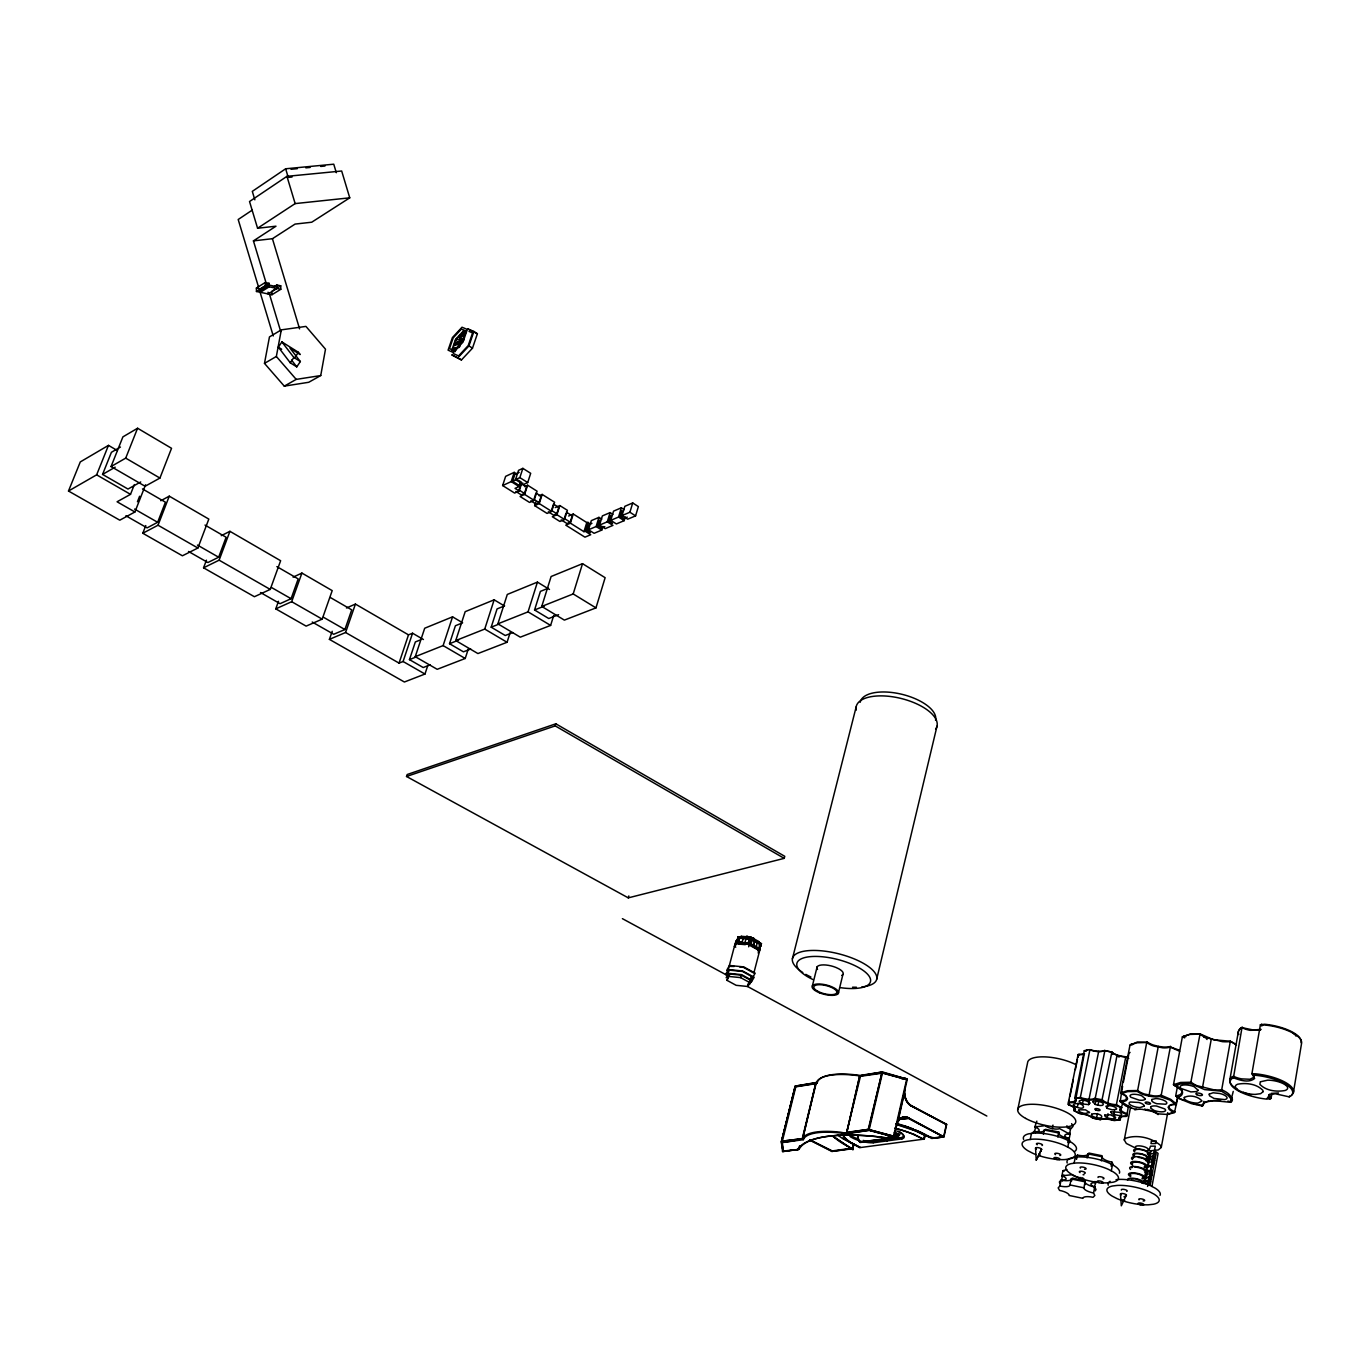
<?xml version="1.0" encoding="UTF-8"?>
<svg xmlns="http://www.w3.org/2000/svg" width="1370" height="1370" viewBox="0 0 1370 1370"><rect width="100%" height="100%" fill="white"/><g stroke="black" fill="none" stroke-linecap="round" stroke-linejoin="round"><path stroke-width="1.5" d="M1271.754 1094.202L1271.052 1098.397L1266.788 1099.134A31.784 10.994 10.8 0 1 1231.921 1078.601L1233.428 1077.779L1241.991 1027.637L1253.327 1030L1261.119 1029.384M1072.847 1106.532A10.309 3.408 12.3 0 1 1073.772 1110.419L1080.057 1113.69A10.943 3.596 12.2 0 1 1092.746 1118.091L1100.315 1119.615A10.977 3.596 12 0 1 1113.416 1120.437L1120.232 1119.804A10.395 3.425 11.9 0 1 1126.671 1116.259L1127.013 1113.656A10.48 3.494 11.9 0 1 1121.739 1107.696L1115.197 1105.419A11.2 3.75 12 0 1 1102.285 1100.932L1094.579 1099.391A11.165 3.75 12.2 0 1 1081.341 1098.62L1080.348 1097.456L1089.886 1049.865L1091.017 1049.934A11.388 4.007 12 0 0 1104.545 1050.602L1111.875 1052.091A10.446 3.665 11.8 0 0 1125.763 1056.972L1128.743 1058.428M1058.65 1135.011L1058.839 1132.048L1045.43 1129.325M1084.8 1184.844L1085.194 1180.752L1072.213 1178.08L1071.648 1180.923M1177.618 1085.571L1175.7 1095.897L1178.508 1098.329L1191.369 1103.603L1202.004 1105.967L1204.024 1102.867L1208.854 1100.761M1202.004 1105.967L1205.086 1102.199M894.439 1132.339L899.936 1134.685L894.302 1132.973A31.544 9.761 13.5 0 1 897.59 1134L899.114 1134.565L897.692 1137.545L860.291 1142.477L859.572 1141.364A31.544 9.727 13.5 0 1 858.185 1135.661M1293.417 1092.455L1301.5 1043.769A32.161 11.628 10.6 0 0 1264.373 1024.966L1260.4 1024.794L1251.923 1073.652L1254.612 1078.498C1248.858 1083.293 1239.747 1080.194 1233.428 1077.779M1205.754 1102.028L1213.529 1100.624L1230.448 1102.302L1231.082 1101.343L1230.654 1098.5L1228.188 1095.418L1221.458 1091.154L1230.346 1041.217L1232.435 1042.262A30.003 10.703 11.1 0 1 1235.466 1044.334M1233.24 1091.428L1230.448 1102.302M1229.832 1079.834L1238.394 1031.439M320.734 375.568L325.495 349.179L305.938 326.402L281.312 329.862L269.462 336.917L264.478 363.375L284.275 386.134L308.729 382.281L320.734 375.568L296.211 379.387L284.275 386.134M1202.483 1087.66L1211.183 1039.573M1199.11 1104.871A23.684 8.066 11.3 0 0 1203.117 1105.487L1203.853 1101.36M1178.08 1095.692L1175.854 1104.597L1170.254 1100.144L1159.842 1096.479A13.905 4.726 11.7 0 1 1153.745 1096.788L1148.899 1096.12L1158.147 1047.228L1158.335 1046.355L1163.233 1047.005A14.06 5 11.5 0 0 1169.415 1046.611L1179.33 1050.208M1177.84 1097.319L1174.467 1112.526L1167.839 1114.461L1157.102 1113.827A13.597 4.521 11.8 0 0 1151.536 1111.241L1142.066 1109.34A13.597 4.521 11.8 0 0 1136.09 1109.597L1125.832 1106.018L1120.18 1101.617L1122.578 1086.273M264.478 363.375L276.346 356.474L281.312 329.862M1151.793 1171.693L1146.656 1170.733L1151.793 1171.693L1149.927 1181.659L1144.772 1180.683L1145.645 1181.625M1151.947 1186.471L1158.095 1153.42L1156.28 1151.964L1150.218 1184.485L1148.368 1183.046L1143.573 1183.046L1144.053 1180.443L1148.865 1180.443L1150.697 1181.865M1149.447 1184.262L1144.293 1183.303L1150.389 1150.8L1158.284 1149.944L1161.263 1147.443L1167.737 1112.646M1181.437 1090.195L1173.491 1084.68L1182.379 1036.816L1189.451 1034.436L1200.034 1034.093A20.139 7.261 11 0 0 1205.668 1037.552L1222.434 1041.662A20.139 7.261 11 0 0 1230.277 1041.525L1233.308 1043.032A31.39 11.183 11.1 0 1 1236.476 1045.19M1144.053 1180.443L1145.337 1181.831L1145.269 1174.004L1150.064 1173.987L1151.896 1175.426M1145.919 1170.477L1150.732 1170.459L1152.564 1171.898L1147.204 1171.898L1145.919 1170.477L1146.758 1166.007L1152.632 1167.206L1154.448 1157.496L1149.31 1156.537L1149.653 1160.202M1154.122 1163.49L1152.29 1162.051L1147.495 1162.085L1148.077 1159.003L1152.872 1158.969L1154.704 1160.407M1149.858 1157.701L1148.591 1156.297L1149.105 1153.574L1150.886 1153.882M1147.204 1171.898L1146.536 1175.409L1145.269 1174.004M1148.043 1167.411L1148.779 1163.49M1147.512 1171.675L1146.844 1175.186L1145.988 1174.244L1147.05 1174.33M1147.581 1186.437L1154.259 1150.749L1155.509 1151.759L1154.961 1154.773L1153.694 1153.763M1148.368 1183.046L1148.865 1180.443M1151.314 1178.594L1149.481 1177.155L1150.064 1173.987M1150.732 1170.459L1151.571 1165.99L1148.3 1166.11M1152.29 1162.051L1152.872 1158.969M1155.201 1157.701L1153.386 1156.263L1153.882 1153.523L1150.629 1153.677M1154.43 1150.629L1155.27 1146.125L1150.492 1146.176L1148.899 1150.612M458.385 344.623L457.631 342.637M457.803 344.247L458.676 343.099L456.963 344.778M460.457 339.229L461.913 339.983L462.461 338.887L460.954 339.452M1122.544 1103.535L1120.403 1110.967M1111.139 1166.195L1111.926 1162.137A9.984 3.168 12.1 0 1 1102.182 1156.794L1087.866 1153.865A9.932 3.151 12.3 0 1 1077.454 1155.081L1075.69 1157.068L1076.186 1158.763M1121.037 1115.694L1120.232 1119.804L1114.598 1120.523A10.309 3.391 12 0 0 1100.401 1119.632L1092.78 1118.091A10.275 3.374 12.2 0 0 1078.995 1113.331L1073.772 1110.419L1074.594 1106.326M1111.293 1170.87L1112.457 1164.825M1128.589 1105.384L1126.671 1116.259L1124.941 1116.447A11.063 3.648 11.9 0 0 1119.016 1119.718L1119.393 1120.146M1134.942 1147.769L1126.328 1143.453L1124.256 1139.926L1130.524 1107.285M1093.534 1192.979A9.744 2.98 12.2 0 1 1083.961 1187.841L1069.97 1184.947A9.71 2.98 12.5 0 1 1059.866 1186.026L1058.171 1187.893L1059.558 1190.393A9.607 2.911 12.5 0 1 1069.114 1195.462L1082.951 1198.339A9.641 2.928 12.3 0 1 1093.072 1197.311L1094.853 1195.479L1093.534 1192.979L1094.698 1187.002A9.744 2.997 12.2 0 1 1085.143 1181.848L1071.169 1178.971A9.71 2.997 12.4 0 1 1061.065 1180.067L1059.37 1181.95L1059.883 1183.56M1094.082 1187.619L1096.068 1181.967A7.877 2.432 12.2 0 1 1094.853 1181.471M1101.394 1160.87L1102.182 1156.794M1113.741 1114.632L1114.529 1110.591M1113.896 1118.776L1114.666 1114.735M1158.335 1046.355L1153.523 1045.087A14.06 5 11.5 0 1 1147.82 1042.364L1137.46 1041.954L1129.993 1045.104L1120.728 1092.866L1122.801 1094.356A13.7 4.607 12 0 1 1126.808 1097.216L1127.476 1099.014L1126.397 1100.452A13.7 4.607 12 0 1 1121.91 1101.583L1120.18 1101.617M1123.383 1082.146L1128.983 1053.239L1130.062 1052.4M1083.961 1187.841L1085.194 1180.752M1107.114 1108.313L1105.898 1106.241L1109.923 1105.693A5.583 1.867 12 0 1 1115.146 1107.251A5.583 1.867 12 0 1 1116.362 1109.323L1112.337 1109.854L1107.114 1108.313L1107.919 1104.254M1107.2 1117.732L1108.005 1113.707M1092.78 1101.668L1093.363 1101.326A5.72 1.901 12.1 0 1 1098.312 1101.343A5.72 1.901 12.1 0 1 1103.073 1103.278C1104.854 1106.943 1096.993 1105.23 1095.161 1104.357L1096.017 1100.298M1087.061 1157.941L1087.866 1153.865M1097.935 1105.162L1098.723 1101.103M1088.294 1155.955L1088.876 1153.061L1102.165 1155.766M1096.651 1117.697L1097.49 1113.502M1082.488 1103.792L1083.293 1099.733M1069.97 1184.947L1071.169 1178.971M1074.097 1163.25L1075.296 1157.222M1076.649 1159.14L1077.454 1155.081M1088.585 1104.614L1090.195 1103.055L1086.359 1100.915A5.703 1.901 12.2 0 0 1080.93 1100.315A5.703 1.901 12.2 0 0 1079.32 1101.874L1083.156 1104.014L1088.585 1104.614L1089.39 1100.555M1146.844 1109.991L1144.618 1109.032M1069.165 1100.384L1068.326 1104.494L1069.833 1105.333A10.994 3.631 12.3 0 1 1074.851 1110.796L1074.405 1111.053M1069.987 1096.291L1073.309 1079.868M1075.381 1069.593L1077.471 1059.335M1067.829 1142.529L1068.651 1138.436A10.069 3.254 12.3 0 1 1058.685 1132.973L1044.231 1130.044A10.035 3.237 12.6 0 1 1033.87 1131.363L1032.192 1133.418M1068.977 1133.007A8.151 2.637 12.3 0 0 1070.244 1133.521L1069.165 1138.812A8.151 2.62 12.3 0 1 1064.815 1135.507A8.151 2.62 12.3 0 1 1069.542 1134.052L1070.604 1128.743L1066.802 1125.866M1059.866 1186.026L1061.065 1180.067M1063.873 1175.1A7.843 2.432 12.4 0 1 1062.64 1175.083L1061.596 1180.204A7.843 2.415 12.5 0 0 1066.134 1178.919A7.843 2.415 12.5 0 0 1061.921 1175.803L1062.949 1170.665L1066.922 1169.518M1067.761 1147.152L1068.994 1141.056M1077.334 1107.388L1076.015 1106.926A5.668 1.884 12.2 0 1 1076.289 1103.638C1084.218 1102.593 1087.026 1110.813 1077.334 1107.388L1078.104 1103.329M1035.48 1132.716L1034.573 1131.774A8.117 2.62 12.6 0 0 1039.196 1130.301A8.117 2.62 12.6 0 0 1034.778 1126.979L1045.122 1125.643A8.186 2.654 12.4 0 0 1052.263 1128.64L1052.982 1125.095M1057.845 1137.083L1058.839 1132.048M1043.392 1134.137L1044.231 1130.044M749.322 938.861L749.544 937.731L752.455 938.604L751.102 943.827M1030.24 1139.48L1031.49 1133.418M1034.778 1126.979L1036.85 1121.122M1034.573 1131.774L1035.669 1126.5A8.1 2.62 12.6 0 0 1036.953 1126.5M1017.67 1109.94L1027.568 1062.863A29.472 10.087 12.3 0 1 1045.036 1056.886A29.472 10.087 12.3 0 1 1076.049 1064.73M737.831 940.385C731.597 942.269 747.095 944.872 749.184 944.204L751.171 937.885L750.554 938.981L743.756 937.782L741.787 942.423L738.516 942.063L739.594 938.21L749.253 939.101L749.561 937.971L745.982 938.741L745.006 942.731L748.243 943.022L749.544 937.731M945.66 1124.239L911.461 1105.984M905.073 1088.944A12.844 9.316 81.1 0 0 911.427 1105.624L946.687 1124.445L943.93 1136.894L931.805 1138.47L919.51 1132.254L896.494 1124.547M896.614 1124.325C913.208 1125.541 926.873 1142.306 942.92 1136.672L908.601 1118.485L901.374 1119.204M924.767 1134.857L923.62 1139.361L913.961 1134.583A47.95 14.83 13.5 0 0 894.781 1128.195A48.327 14.933 13.5 0 1 914.15 1134.531M842.567 1134.702A48.327 14.933 13.5 0 0 851.01 1142.888L859.641 1147.649L924.219 1139.086L925.127 1134.702L915.417 1129.89M892.178 1136.603L886.167 1137.836L875.156 1136.535A123.077 36.767 13.4 0 0 835.186 1135.576L826.966 1136.432A123.077 36.767 13.4 0 0 800.097 1146.553L797.888 1149.516L782.561 1151.571L781.345 1141.826L795.131 1086.136L817.325 1082.3A55.913 18.033 13.7 0 1 860.12 1075.433L882.52 1071.957L907.317 1079.183L894.096 1136.809L886.167 1137.836L892.178 1136.603L868.871 1130.336L846.66 1133.367L840.495 1132.219A57.352 17.416 13.7 0 0 803.471 1137.305L802.529 1139.001L781.345 1141.826L783.263 1151.451L782.493 1143.916M905.416 1078.995L905.604 1078.156L901.683 1078.772M795.131 1086.136L816.28 1082.779A56.821 18.307 13.7 0 1 859.692 1075.895L882.331 1072.779L906.597 1079.594L893.565 1136.192A31.133 9.59 13.5 0 1 896.768 1137.203L897.692 1137.545L899.114 1134.565L894.867 1135.113M897.744 1121.55L898.155 1120.831A13.272 9.658 81.9 0 1 908.635 1117.817L908.498 1117.834A13.272 9.658 81.9 0 0 898.155 1120.831L904.457 1092.883L904.337 1093.859A13.186 9.556 81.1 0 0 911.204 1105.967L946.687 1124.445M897.692 1137.545L896.802 1137.066M868.871 1130.336L846.54 1133.812L840.683 1133.024A56.41 17.108 13.7 0 0 804.276 1138.008L803.471 1137.305M869.179 1129.651L893.565 1136.192L869.179 1129.651L882.434 1073.087L906.597 1079.594M882.331 1072.779L882.52 1071.957L859.692 1075.895L846.66 1133.367M858.442 1136.466A31.133 9.59 13.5 0 0 859.812 1142.083L897.727 1137.391M859.692 1075.895L846.677 1132.356L868.237 1129.394L881.852 1073.224L859.949 1076.392M860.377 1076.614L846.677 1132.356M832.823 1136.055C857.928 1153.317 861.713 1155.218 832.754 1136.329M853.339 1144.258L852.671 1148.728L831.847 1151.434L809.875 1140.2M833.422 1136.398A59.664 18.461 13.6 0 0 852.671 1148.728L853.476 1144.327M831.864 1150.834L811.177 1140.559M876.663 979.327L936.994 726.22M782.561 1151.571L798.847 1149.413L801.09 1146.399A122.135 36.493 13.4 0 1 827.771 1136.346L835.923 1135.507A122.135 36.493 13.4 0 1 875.584 1136.449L886.167 1137.836M797.888 1149.516L799.737 1145.697M802.306 1138.419L815.749 1083.396L802.734 1138.624L781.859 1141.21L802.734 1138.624M804.276 1138.008L803.334 1139.686L802.563 1138.915L816.28 1082.779L817.376 1082.214L816.28 1082.779L817.136 1083.105M838.252 993.524L842.91 974.464M815.749 1083.396L795.371 1086.615L781.499 1141.45L795.011 1086.889M782.287 1141.415L795.782 1086.838L816.16 1083.619M812.393 985.852L817.119 966.826M792.408 958.76L856.164 706.903M754.699 941.344L753.586 945.283L754.596 941.378L751.77 938.621L754.699 941.344L751.77 938.621M755.675 940.813L759.853 944.221L755.675 940.813L757.267 942.783L756.257 946.704M757.165 942.817L757.644 941.909M740.485 937.577L741.221 936.275L751.017 937.183L758.843 941.55L758.381 943.348L754.476 941.173M748.157 983.985L747.506 986.468L986.845 1116.053M728.737 973.882L727.025 980.355L736.152 985.321L747.506 986.468L751.462 976.125M757.404 942.8L760.179 942.92L758.175 950.746L758.689 948.845M761.463 943.639L759.631 943.998L760.658 945.471L758.483 951.67L761.463 943.639L760.179 942.92M761.138 944.204L759.134 950.54L760.144 946.636L759.494 947.766M728.583 968.47L734.029 947.783L736.546 943.262L749.458 944.461L759.768 950.215L753.842 973.06L743.482 967.357L739.783 966.997M784.222 858.356L784.753 856.318L555.843 723.805L407.181 774.512L406.53 776.482L628.282 897.864L784.222 858.356L555.21 725.894L406.53 776.482M746.65 937.44L746.958 936.275L754.168 938.45L753.483 940.625M747.095 937.731L745.982 938.741M750.554 938.981L751.017 937.183M749.784 982.615L740.639 977.615L741.273 975.149L729.867 974.036L727.675 977.923M748.671 946.79L749.133 945.009L758.226 950.061M735.758 947.132L734.371 946.43L736.067 940.676M734.697 945.865L737.42 939.906M734.834 945.916L736.974 939.7M735.947 943.605L738.276 936.686L749.253 939.101M736.101 943.656L738.276 936.686L740.742 938.073L741.221 936.275M729.867 974.036L727.025 980.355M738.516 942.063L739.886 936.84M741.958 938.176L746.958 936.275M628.282 897.864L628.83 895.946M924.219 1139.086L925.058 1135.045L915.348 1130.25A48.721 15.121 13.5 0 0 895.86 1123.725M635.577 515.874L638.369 506.592L632.717 502.944L624.84 506.318L622.014 515.582L627.683 519.179L635.577 515.874L629.909 512.243L622.014 515.582M852.671 1148.728L853.921 1144.601L842.636 1138.521A59.201 18.392 13.5 0 1 837.464 1134.771M624.172 509.606L621.346 507.808L613.554 511.13L610.729 520.36L616.38 523.939L624.189 520.651L625.319 516.952M629.909 512.243L632.717 502.944M612.527 523.357L608.982 521.097L618.538 517.055L621.346 507.808M555.21 725.894L555.843 723.805M621.997 510.548L620.233 516.336L623.795 518.596L627.289 517.124M595.967 607.886L605.129 577.695L582.524 563.669L551.117 576.513L541.749 606.43L564.371 620.113L595.967 607.886L573.191 593.946L541.749 606.43M601.755 519.144L598.947 517.363L591.309 520.634L588.483 529.779L594.101 533.307L601.755 530.087L602.886 526.422M604.804 526.611L601.379 528.049L597.834 525.823L607.27 521.816L610.095 512.603L612.904 514.401M608.982 521.097L610.746 515.343M573.191 593.946L582.524 563.669M590.333 532.707L586.788 530.481L596.121 526.542L598.947 517.363M597.834 525.823L599.598 520.086M549.49 589.46L537.434 582.113L507.294 594.443L497.875 623.847L520.292 637.17L550.62 625.422L553.685 615.541M583.962 531.68L585.093 531.2L590.71 534.728L584.939 537.16L565.776 525.155L570.399 523.169L583.962 531.68L586.788 522.552L590.727 523.837M585.093 531.2L587.918 522.073M586.788 530.481L588.552 524.779L591.943 523.34M1116.242 1105.487L1125.763 1056.972L1124.787 1056.63A11.422 4.007 11.8 0 1 1111.652 1052.006L1111.31 1051.612M558.583 614.702L548.753 618.521L534.557 609.975L540.414 591.378L548.24 588.227M565.844 513.75L564.354 518.494L570.211 522.176L572.18 515.839L566.341 512.157M559.851 505.564L556.956 514.726L552.35 516.73L559.919 521.473L564.543 519.487L567.403 510.325L559.851 505.564L555.244 507.585M570.399 523.169L573.259 514.024L586.788 522.552M556.785 513.733L558.789 507.397L553.514 504.074L551.494 510.428L556.785 513.733L553.6 515.137L548.325 511.815M497.875 623.847L528.049 611.859L537.434 582.113M504.383 605.951L494.159 599.82L465.183 611.671L455.748 640.578L477.924 653.558L507.071 642.273L510.154 632.563M535.841 501.968L534.66 505.633L547.075 513.425L551.682 511.404L554.576 502.242L542.178 494.416L539.129 495.786M539.078 502.619L541.099 496.265L535.995 493.046L533.957 499.399L539.078 502.619L535.91 504.023L530.806 500.821M534.66 505.633L539.249 503.595L542.178 494.416M512.791 632.563L505.256 635.509L491.196 627.186L497.07 608.914L504.588 605.865M527.621 485.22L524.641 494.416L520.069 496.488L529.556 502.43L534.129 500.392L537.074 491.196L527.621 485.22L524.573 486.624M527.707 482.565L530.687 473.318L522.861 468.352L518.528 470.355L515.514 479.603L523.374 484.552L527.707 482.565L519.846 477.616L515.514 479.603M524.487 493.44L526.525 487.069L521.097 483.644L519.024 490.015L524.487 493.44L521.319 494.878L515.874 491.453M455.748 640.578L484.74 629.07L494.159 599.82M519.846 477.616L522.861 468.352M521.576 483.644L519.196 491.008L515.017 488.371L519.042 486.538L520.24 482.839M461.707 622.237L452.562 616.842L424.7 628.231L415.247 656.675L437.201 669.313L465.218 658.473L468.317 648.9M519.196 491.008L514.623 493.08L502.636 485.545L505.633 476.349L514.212 472.359L517.346 474.345M502.636 485.545L511.198 481.606L514.212 472.359M522.809 483.028L518.494 484.997L512.603 481.298L514.863 474.38L519.179 472.376M415.247 656.675L443.109 645.595L452.562 616.842M470.698 649.003L463.437 651.829L449.531 643.712L455.405 625.747L462.632 622.819M332.225 631.296L329.399 639.362L404.39 682.003L424.974 674.04L427.628 665.974M329.399 639.362L345.582 632.512L399.047 663.114L403.088 661.504L412.558 633.214L423.416 639.516M430.214 664.81L423.227 667.533L409.459 659.621L415.35 641.948L420.573 639.841M399.047 663.114L408.5 634.858L412.558 633.214M457.974 357.656L468.968 345.891L473.9 331.471L467.838 328.92L477.394 333.766L472.479 348.185L461.467 359.933L451.997 354.967L461.467 359.933M461.296 335.736C460.012 340.376 464.944 332.088 461.296 335.736L463.454 335.256L462.991 336.609M464.087 333.218L462.101 333.612L463.42 331.437L462.598 333.818M459.07 343.253C460.337 343.545 460.097 343.339 458.573 343.63M462.683 333.989L464.498 332.019L463.42 331.437M458.71 346.987L458.625 345.394L459.772 346.011L459.31 347.363L457.135 347.826L459.772 346.011M461.039 339.606L460.817 341.335L461.878 338.493M462.152 340.736L463.3 341.37L462.152 340.736L463.642 338.287M462.735 341.113L464.224 338.681M452.442 349.47C456.21 344.041 450.593 352.501 454.446 349.093L453.864 348.716M456.861 339.983L457.854 339.178L456.775 338.578L455.456 340.736L457.272 338.784M453.778 347.295L453.521 350.069M455.816 344.161L457.306 341.712L458.436 342.346L456.398 344.538L457.306 341.712M312.223 622.031L333.715 634.276L344.897 629.532L351.713 609.856L330.256 597.457M345.582 632.512L355.429 604.084L408.5 634.858M278.487 601.293L275.764 608.862L306.126 626.124L322.19 619.137L332.208 590.624L301.914 573.071L293.077 577.164M260.505 592.542L280.079 603.69L291.091 598.707L298.18 578.911L276.86 566.598M275.764 608.862L291.673 601.687L301.914 573.071M206.442 560.176L203.565 567.814L254.409 596.721L270.233 589.408L280.627 560.724L229.92 531.32L221.255 535.67M188.512 551.476L207.898 562.539L218.652 557.23L226.118 537.263L205.003 525.07M203.565 567.814L219.131 560.176L229.92 531.32M145.768 525.566L142.788 533.255L182.415 555.792L197.879 548.017L208.822 519.093L169.263 496.163L160.787 500.735M1121.157 1093.637L1127.681 1091.616L1137.46 1091.41L1146.896 1041.611M125.886 515.771L147.104 527.878L157.653 522.295L165.427 502.191L142.48 488.919M142.788 533.255L158.029 525.224L169.263 496.163M159.93 478.062L171.541 448.298L137.582 428.245L122.906 436.876L111.056 466.553L145.1 486.264L159.93 478.062L125.715 458.128L111.056 466.553M137.445 501.745L139.603 496.248M117.306 450.524L108.47 445.37L80.282 461.93L68.5 491.025L119.789 520.189L134.911 511.986L145.562 484.792M134.911 511.986L117.066 501.78L130.51 494.347L134.363 484.552M125.715 458.128L137.582 428.245M140.733 481.949L127.992 489.056L102.562 474.414L111.415 452.305L120.457 447.031M68.5 491.025L96.636 474.842L108.47 445.37M1174.467 1112.526L1172.84 1111.806A13.803 4.624 11.5 0 1 1168.901 1108.998L1168.302 1107.2L1169.997 1105.179A13.34 4.487 11.5 0 1 1176.539 1104.049L1170.733 1099.357L1161.041 1095.161A13.426 4.572 11.7 0 1 1153.745 1095.88L1144.464 1094.014A13.426 4.572 11.7 0 1 1137.802 1090.52L1127.51 1090.708L1120.728 1092.866A13.238 4.452 12 0 1 1126.517 1096.462L1126.123 1099.596A13.238 4.452 12 0 1 1119.769 1100.726L1131.654 1108.21M1174.535 1085.759L1181.06 1083.807L1190.616 1083.55L1200.034 1034.093L1190.53 1034.042L1182.379 1036.816A19.762 7.055 11.4 0 1 1184.656 1037.895M1168.302 1107.2L1169.449 1105.761A13.803 4.624 11.5 0 1 1174.073 1104.631L1175.854 1104.597M459.84 339.931C458.573 342.431 459.138 338.51 460.423 340.325M460.166 342.774L460.919 341.764L460.902 343.408L460.474 342.14M1268.808 1095.11L1275.162 1093.757L1289.204 1096.856L1289.598 1096.017M1126.414 1195.222L1121.311 1205.805L1120.472 1193.989M1079.081 1054.335L1077.882 1057.28L1078.087 1054.575L1079.954 1054.369A11.302 3.939 12.2 0 0 1084.561 1053.753M1035.549 1148.111L1036.234 1160.116L1041.611 1149.361M1036.234 1160.116L1041.491 1149.584M1075.262 1101.874L1084.304 1053.753A10.326 3.596 12.2 0 1 1078.087 1054.575L1068.532 1101.874L1068.84 1104.974M1069.302 1142.631L1070.073 1141.141L1068.651 1138.436M1092.763 1101.686L1095.161 1104.357M735.861 942.012L738.105 939.889L736.495 940.882M737.128 939.751L740.742 937.611M737.265 939.871L739.235 939.512M734.371 946.43L736.889 941.909L749.801 943.108L760.11 948.862L757.028 948.571L749.184 944.204M738.67 938.878L739.218 937.885L737.951 937.268M737.762 943.981L745.348 944.649M1107.662 1103.792L1117.098 1054.986M726.682 970.405L729.439 965.49L743.756 966.895L755.212 973.197L750.195 981.519M730.364 966.398L734.234 966.466M726.956 974.584L729.456 970.165L742.42 971.433L752.798 977.135M726.134 977.769L728.617 973.351L741.581 974.635L751.976 980.321L749.373 984.705M1125.986 1116.499L1126.277 1114.221L1125.267 1113.861A11.165 3.716 11.9 0 1 1120.42 1108.364L1120.883 1108.107M1134.925 1109.94L1135.216 1109.443A13.152 4.367 11.7 0 1 1136.569 1109.049M1170.494 1046.269L1161.041 1096.12M758.346 942.423L758.843 941.55M1124.256 1139.926L1125.095 1138.487C1136.638 1134.154 1151.81 1137.528 1160.887 1145.748L1161.263 1147.443M1095.229 1190.855L1096.017 1189.503L1094.698 1187.002M758.141 953.006L759.768 950.215M748.91 982.718L750.417 980.166L741.273 975.149M751.291 982.119L754.168 977.272L742.677 970.97L728.361 969.566L725.603 974.464L728.874 976.245M454.052 344.555L455.491 345.326L454.052 344.555L455.628 342.877L456.261 344.058L455.628 342.877M459.498 337.842L459.635 335.393L461.022 335.325L459.498 337.842L461.073 336.147L459.635 335.393M456.21 343.253L454.686 345.754M455.679 343.682L454.104 345.377M455.936 348.031L455.217 350.121L454.36 349.727L455.936 348.031L455.799 350.497M278.367 347.175L281.895 341.918L298.437 352.313L300.167 354.539L290.012 348.151L300.355 361.56L296.759 366.869L290.269 362.81L278.367 347.175L281.672 349.247M290.269 362.81L293.865 357.484L281.895 341.918M294.91 357.536L298.437 352.313M1269.596 1094.099L1268.038 1097.199L1269.939 1099.322M831.847 1151.434L852.517 1148.42L853.698 1144.104L842.721 1138.179M1101.891 1100.504L1111.875 1052.091L1104.169 1050.567A10.412 3.648 12 0 1 1089.886 1049.865M457.357 338.955L455.867 339.554M462.717 340.976L463.745 339.88M751.531 939.529L752.455 938.604M851.318 1142.734L860.24 1147.426L851.284 1142.871A47.95 14.83 13.5 0 1 842.91 1134.754M1210.549 1100.881L1220.738 1100.161M336.318 172.706L333.749 164.194L285.645 168.784L252.303 191.372L254.854 199.832M253.433 240.88L272.425 238.705L295.081 224.081L311.726 222.214L349.744 197.828L341.678 171.01L286.947 176.336L249.528 201.527L257.577 228.242L275.986 226.204L253.433 240.88L266.773 285.2M252.2 210.141L238.192 219.508L258.502 286.929M742.814 938.501L744.407 938.416M257.577 228.242L295.149 203.599L349.744 197.828M1301.038 1042.673A31.527 11.405 10.6 0 0 1264.647 1024.246L1260.4 1024.794A12.279 4.47 10.8 0 1 1261.856 1026.027M273.315 287.186L276.86 284.994L280.73 285.816L280.816 289.275L271.928 294.738L256.464 291.485L256.395 288.042L265.215 282.511L269.102 283.333L269.188 286.809L260.351 292.307L260.266 288.847L269.102 283.333M256.464 291.485L265.3 285.988L280.816 289.275M260.3 290.577L269.154 285.08L276.894 286.724M280.73 285.816L271.842 291.296L271.928 294.738M1129.993 1045.104L1136.757 1042.793L1146.998 1042.484A13.323 4.744 11.5 0 0 1153.591 1046.029L1162.805 1047.844A13.323 4.744 11.5 0 0 1170.066 1047.022L1179.673 1051.252M102.562 474.414L115.2 467.17M1098.689 1051.338L1088.876 1100.024M1242.367 1027.072L1240.86 1027.911A31.527 11.405 10.6 0 0 1239.182 1030.6M1069.234 1134.086L1070.244 1133.521M1173.491 1084.68L1180.58 1082.454L1191.215 1082.232A20.31 7.004 11.2 0 0 1196.918 1085.639L1213.803 1089.801A20.31 7.004 11.2 0 0 1221.697 1089.749A23.804 8.134 11.3 0 1 1230.517 1096.051A23.77 8.117 11.2 0 1 1231.407 1101.84L1227.828 1101.103M458.916 337.448L460.44 334.948M456.518 348.425L454.36 349.727M1061.921 1175.803L1072.008 1174.707A7.912 2.449 12.3 0 0 1080.313 1177.789M740.93 937.508L739.594 938.21L744.646 937.508M1095.075 1182.481L1096.068 1181.967M1289.204 1096.856L1290.763 1096.068A31.784 10.994 10.8 0 0 1285.437 1084.098A31.784 10.994 10.8 0 0 1255.828 1075.313L1252.625 1075.142M512.603 481.298L516.918 479.312M346.439 607.989L355.429 604.084M568.636 516.028L573.259 514.024M570.211 522.176L567.009 523.546L561.169 519.881M610.095 512.603L602.372 515.908L599.546 525.087L605.18 528.649L612.921 525.395L607.27 521.816M737.762 938.604L739.218 937.885M409.459 659.621L416.411 656.864M449.531 643.712L458.573 640.132M491.196 627.186L498.714 624.206M534.557 609.975L544.352 606.088M1104.939 1050.362L1095.058 1099.134M1087.54 1049.814L1084.304 1050.721L1074.731 1098.226A10.412 3.476 12.3 0 1 1068.532 1101.874L1068.326 1104.494A10.309 3.408 12.3 0 1 1071.922 1105.984M1260.451 1030.12L1250.039 1030.308A12.279 4.47 10.8 0 1 1241.991 1027.637L1240.107 1028.699A32.161 11.628 10.6 0 0 1238.822 1034.573M1121.739 1107.696L1116.482 1104.717A10.515 3.528 12 0 1 1102.473 1099.853L1094.716 1098.295A10.498 3.528 12.2 0 1 1080.348 1097.456L1074.731 1098.226L1080.313 1098.261M1040.618 1151.365L1040.652 1150.406M1168.267 1113.913L1175.169 1111.841A13.34 4.487 11.5 0 1 1169.466 1108.296L1168.884 1106.566M742.968 937.577L747.232 936.635L753.62 938.553M752.01 939.94L751.993 939.067L759.751 944.255M751.685 941.241L748.928 940.419M1271.035 1093.397L1278.501 1092.935M759.408 945.557L760.795 946.242L759.99 946.601M865.104 1142.1A16.149 4.983 13.7 0 0 873.221 1142.768L901.939 1138.898L901.272 1137.648L871.08 1141.518A15.104 4.675 13.7 0 1 863.117 1140.457M1080.296 1177.464L1080.228 1178.388M1176.761 1097.113C1182.515 1097.438 1185.016 1090.897 1179.433 1088.037A19.916 6.799 11.6 0 0 1175.785 1085.742M1121.276 1199.538L1121.276 1200.428M911.204 1105.967L911.341 1105.95A13.186 9.556 81.1 0 1 904.474 1093.842L904.457 1092.883M908.498 1117.834L943.93 1136.894L908.584 1118.143L901.272 1119.153A12.895 9.402 81.9 0 0 900.073 1118.622M849.058 1132.305L868.237 1129.394M846.146 1132.973L868.511 1129.925L894.096 1136.809L868.511 1129.925L881.972 1072.368L907.317 1079.183M797.083 1140.114L782.167 1142.58L803.334 1139.686L802.529 1139.001M946.242 1124.667L943.759 1136.569L931.771 1138.128M783.383 1151.023L798.847 1149.413M862.381 1141.741L898.566 1136.963L897.042 1136.398A31.544 9.727 13.5 0 0 893.719 1135.422M831.693 1151.005L851.78 1148.231M1116.019 1179.724L1118.468 1179.433A26.664 8.237 12 0 1 1150.492 1185.684L1155.253 1188.201A26.664 8.237 12 0 1 1160.013 1195.376M292.05 177.021L288.231 177.398L285.645 168.784M290.988 169.281L297.358 168.664M305.852 167.859L310.117 167.448M320.734 166.438L324.981 166.027M1230.346 1041.217L1213.546 1039.779L1199.606 1033.665M1221.458 1091.154L1204.607 1089.612L1190.616 1083.55M1086.753 1050.105L1090.143 1049.625M1153.386 1156.263L1148.591 1156.297M1083.978 1174.775L1083.053 1174.758M1149.481 1177.155L1144.669 1177.155M1118.297 1056.801L1119.461 1056.852M1069.011 1102.679L1070.038 1102.73A11.08 3.699 12.3 0 0 1075.758 1099.374L1075.381 1098.946M1267.113 1098.175L1271.052 1098.397L1268.843 1095.007M1148.796 1159.243L1153.934 1160.202M1148.231 1162.325L1149.293 1162.394M1123.931 1196.832L1125.455 1196.335M740.639 977.615L729.234 976.485L622.391 918.654M1081.683 1178.885L1083.79 1178.645L1081.769 1177.566M1122.595 1200.925L1124.719 1200.702L1122.732 1199.64M256.395 288.042L260.266 288.847M1148.899 1096.12L1144.138 1094.853A13.905 4.726 11.7 0 1 1138.487 1092.215L1137.46 1091.41M1146.964 1109.426L1149.276 1109.957M861.285 1141.244L860.668 1141.073A16.149 4.983 13.7 0 1 849.914 1136.346L852.191 1136.312A15.104 4.675 13.7 0 0 859.007 1139.326M896.682 1124.034L919.989 1131.843L931.823 1137.836M816.28 1082.779L817.171 1083.036M1150.286 1110.265L1151.485 1110.625A13.152 4.367 11.7 0 1 1158.027 1114.033L1158.095 1114.615M760.658 945.471L759.631 943.998M735.519 943.313L736.358 944.546M1038.837 1154.276L1040.361 1155.235L1038.803 1155.578A27.177 8.614 12.5 0 0 1057.417 1159.414M469.019 331.403L472.564 332.91L468.232 345.565L458.573 355.909L453.316 353.546M465.954 331.574L463.694 330.615L455.525 339.4L451.826 350.138L455.183 351.628M1131.106 1044.06L1132.579 1044.711M1184.228 1036.045L1185.752 1036.765M1125.695 1056.681L1128.161 1057.88M913.995 1134.446L923.808 1139.292M1203.699 1036.953L1205.001 1037.621M809.858 1139.84L832.155 1151.074M1202.175 1105.008L1203.117 1105.487M403.088 661.504L424.974 674.04M134.568 509.075L157.653 522.295M197.434 545.072L218.652 557.23M271.448 587.473L291.091 598.707M323.337 617.185L344.897 629.532M158.029 525.224L197.879 548.017M219.131 560.176L270.233 589.408M291.673 601.687L322.19 619.137M96.636 474.842L130.51 494.347M443.109 645.595L465.218 658.473M484.74 629.07L507.071 642.273M528.049 611.859L550.62 625.422M293.865 357.484L300.355 361.56M511.198 481.606L519.042 486.538M524.641 494.416L534.129 500.392M539.249 503.595L551.682 511.404M556.956 514.726L564.543 519.487M596.121 526.542L601.755 530.087M518.391 480.236L521.336 482.103M618.538 517.055L624.189 520.651M459.155 343.151L460.217 343.63M457.392 343.305L458.488 344.093M455.131 348.477L456.57 349.23M458.864 336.643L460.32 337.397M460.902 338.733L462.015 339.452M461.073 339.058L462.974 340.445M460.371 339.452L462.169 340.462M468.968 345.891L472.479 348.185M456.775 338.578L457.854 339.178M462.101 333.612L463.18 334.194M473.9 331.471L477.394 333.766M1149.875 1174.21L1151.142 1175.203M1150.543 1178.371L1145.389 1177.412L1146.245 1178.354M1151.571 1165.99L1153.403 1167.428M1152.101 1162.291L1153.369 1163.284M1153.882 1153.523L1155.715 1154.978M1261.462 1024.109L1262.609 1025.068M1061.596 1180.204L1062.469 1181.094M1035.669 1126.5L1036.576 1127.441M1094.698 1181.848L1095.538 1182.738A7.877 2.432 12.2 0 0 1090.914 1184.022A7.877 2.432 12.2 0 0 1095.058 1187.105M1069.542 1134.052L1059.575 1128.589A8.186 2.654 12.4 0 1 1052.263 1128.64M1071.631 1123.657L1073.035 1126.38L1071.254 1128.452A9.932 3.219 12.3 0 0 1067.298 1127.87M1111.926 1162.137L1113.228 1164.757M1148.077 1159.003L1149.344 1160.407M1149.105 1153.574L1150.372 1154.978M1150.389 1150.8L1151.228 1151.759M276.346 356.474L296.211 379.387M1206.302 1038.563L1207.038 1039.505M291.604 360.139L296.759 366.869M1181.556 1090.349L1181.967 1092.489L1180.632 1094.253A19.916 6.799 11.6 0 1 1175.7 1095.897A23.684 8.066 11.3 0 0 1184.022 1100.401M872.758 1141.518L873.221 1142.768M286.947 176.336L295.149 203.599M272.425 238.705L299.585 328.868M269.205 293.248L280.73 331.523M259.718 291.022L273.264 335.958M1127.356 1098.141L1127.476 1099.014M782.099 1143.402L783.024 1150.903L781.739 1143.333M276.86 284.994L276.945 288.453L268.075 293.933L268.041 292.204M265.215 282.511L265.3 285.988M896.751 1125.267A12.929 9.402 81.9 0 1 908.584 1118.143M896.888 1131.089A14.813 4.624 13.5 0 1 901.939 1138.898M898.412 1131.192A13.751 4.298 13.5 0 1 901.272 1137.648M897.829 1123.88A48.721 15.138 13.5 0 1 901.546 1124.941M903.361 1125.506A48.721 15.138 13.5 0 1 913.533 1129.12M1197.106 1104.477A23.684 8.066 11.3 0 1 1193.116 1103.484M1084.8 1051.304A10.326 3.596 12.2 0 0 1084.304 1050.721L1085.845 1050.721A11.302 3.939 12.2 0 1 1086.17 1051.338M1111.841 1053.838A5.668 1.986 11.9 0 1 1112.68 1054.438M1291.55 1095.041A32.418 11.217 10.8 0 0 1286.122 1082.814A32.418 11.217 10.8 0 0 1255.93 1073.857L1251.923 1073.652A12.381 4.316 10.9 0 1 1254.201 1077.145L1249.971 1079.269L1241.545 1078.875A12.381 4.316 10.9 0 1 1233.428 1076.204L1231.544 1077.214A32.418 11.217 10.8 0 0 1237.367 1089.355M1250.81 1094.938A32.418 11.217 10.8 0 1 1243.48 1092.352M1293.006 1033.186A14.128 5.12 10.5 0 1 1296.003 1036.131M802.786 972.529A43.378 15.584 14 0 1 806.964 950.78A43.378 15.584 14 0 1 866.748 965.388A43.378 15.584 14 0 1 861.781 986.948M856.438 987.239A43.378 15.584 14 0 1 852.585 987.188M810.954 977.015A43.378 15.584 14 0 1 805.817 974.361M856.199 710.174A41.562 18.392 13.8 0 1 900.518 698.323A41.562 18.392 13.8 0 1 935.607 729.183M813.009 979.584A37.932 13.597 14 0 1 809.533 956.722A37.932 13.597 14 0 1 866.987 973.625A37.932 13.597 14 0 1 840.392 987.65M841.745 975.44A13.529 4.846 14 0 0 838.885 968.847L836.042 967.494A13.529 4.846 14 0 0 821.469 964.994A13.529 4.846 14 0 0 817.513 969.481M860.223 702.262A38.72 17.211 13.7 0 1 901.563 694.213A38.72 17.211 13.7 0 1 935.539 720.26M1059.01 1159.534A27.177 8.614 12.5 0 0 1064.969 1159.568L1069.833 1158.9A27.177 8.614 12.5 0 0 1069.679 1148.146L1064.696 1145.543A27.177 8.614 12.5 0 0 1032.089 1139.206L1027.26 1139.909A27.177 8.614 12.5 0 0 1027.842 1150.714L1032.809 1153.283A27.177 8.614 12.5 0 0 1035.703 1154.482M1074.491 1151.553A27.16 8.648 12.5 0 0 1070.895 1142.066L1065.928 1139.446A27.16 8.648 12.5 0 0 1033.357 1133.144L1028.51 1133.863A27.16 8.648 12.5 0 0 1023.63 1139.463M1037.278 1144.738A3.1 0.976 12.5 0 1 1037.159 1143.368A3.1 0.976 12.5 0 1 1041.234 1144.018A3.1 0.976 12.5 0 1 1042.039 1145.508M1055.585 1154.636A3.083 0.976 12.4 0 1 1055.671 1153.266A3.083 0.976 12.4 0 1 1059.935 1154.122A3.083 0.976 12.4 0 1 1059.832 1155.509M1056.835 1159.619A3.083 0.976 12.4 0 1 1054.198 1157.667A3.083 0.976 12.4 0 1 1059.25 1158.489A3.083 0.976 12.4 0 1 1057.606 1159.739M1040.686 1149.875A3.1 0.976 12.6 0 0 1041.217 1148.779A3.1 0.976 12.6 0 0 1037.843 1147.615L1037.107 1147.563A3.1 0.976 12.6 0 0 1036.405 1149.002M1098.072 1177.464A3.048 0.942 12.2 0 1 1099.819 1176.693A3.048 0.942 12.2 0 1 1103.501 1177.772A3.048 0.942 12.2 0 1 1103.021 1178.902M1099.288 1182.772A3.048 0.942 12.2 0 1 1097.952 1180.94A3.048 0.942 12.2 0 1 1102.918 1182.173A3.048 0.942 12.2 0 1 1100.059 1182.961M1084.321 1173.456A3.065 0.959 12.3 0 0 1084.92 1172.412A3.065 0.959 12.3 0 0 1081.581 1171.264L1080.844 1171.213A3.065 0.959 12.3 0 0 1080.091 1172.583M1102.028 1182.789A26.921 8.391 12.2 0 0 1107.987 1182.841L1112.885 1182.241A26.921 8.391 12.2 0 0 1113.159 1171.847L1108.296 1169.295A26.921 8.391 12.2 0 0 1075.981 1162.993L1071.1 1163.644A26.921 8.391 12.2 0 0 1071.254 1174.09L1076.101 1176.59A26.921 8.391 12.2 0 0 1079.954 1178.149M1098.791 1182.498A26.921 8.391 12.2 0 1 1082.009 1178.851M1080.468 1168.062A3.065 0.959 12.3 0 1 1081.683 1166.983A3.065 0.959 12.3 0 1 1085.742 1168.165A3.065 0.959 12.3 0 1 1084.526 1169.261M1067.196 1163.01A26.903 8.443 12.2 0 1 1072.316 1157.633L1077.18 1156.965A26.903 8.443 12.2 0 1 1109.46 1163.25L1114.324 1165.819A26.903 8.443 12.2 0 1 1119.376 1173.199M1069.302 1128.743A8.151 2.637 12.3 0 1 1070.604 1128.743M1062.949 1170.665A7.843 2.432 12.4 0 1 1064.182 1171.144M1125.455 1195.685A3.031 0.925 12.1 0 0 1126.089 1194.674A3.031 0.925 12.1 0 0 1122.801 1193.544L1122.064 1193.493A3.031 0.925 12.1 0 0 1121.259 1194.828M1139.104 1199.812A3.031 0.925 11.9 0 1 1140.388 1198.784A3.031 0.925 11.9 0 1 1144.378 1199.949A3.031 0.925 11.9 0 1 1143.094 1200.976M1142.58 1204.692A26.681 8.186 12 0 0 1148.539 1204.795L1153.454 1204.23A26.681 8.186 12 0 0 1154.139 1194.178L1149.379 1191.694A26.681 8.186 12 0 0 1117.321 1185.41L1112.423 1186.009A26.681 8.186 12 0 0 1112.149 1196.113L1116.892 1198.562A26.681 8.186 12 0 0 1120.694 1200.086M1140.987 1204.572A26.681 8.186 12 0 1 1122.715 1200.788M1121.345 1190.05A3.031 0.942 12 0 1 1124.753 1189.554A3.031 0.942 12 0 1 1126.756 1191.403M1108.244 1185.221A26.664 8.237 12 0 1 1110.111 1181.265M1127.613 1180.289A8.391 2.62 12 0 1 1136.021 1178.662A8.391 2.62 12 0 1 1143.488 1183.56M1131.226 1178.851A6.662 2.072 12 0 1 1134.24 1178.919M1135.936 1179.193A6.662 2.072 12 0 1 1139.172 1180.135M1140.474 1180.752A6.662 2.072 12 0 1 1141.45 1181.385M1142.032 1182.019A6.662 2.072 12 0 1 1141.861 1183.081M1130.849 1175.785A6.662 2.089 11.9 0 1 1132.699 1173.456A6.662 2.089 11.9 0 1 1141.09 1175.186A6.662 2.089 11.9 0 1 1142.152 1178.097M1130.592 1176.556A8.374 2.62 11.9 0 1 1131.123 1172.874A8.374 2.62 11.9 0 1 1142.734 1175.254A8.374 2.62 11.9 0 1 1142.169 1178.919M1130.558 1169.449A8.374 2.637 11.9 0 1 1132.87 1166.504A8.374 2.637 11.9 0 1 1143.419 1168.661A8.374 2.637 11.9 0 1 1144.738 1172.343M1131.62 1167.771A6.662 2.089 11.9 0 1 1132.356 1167.394M1134.839 1167.12A6.662 2.089 11.9 0 1 1142.683 1169.055M1143.659 1169.706A6.662 2.089 11.9 0 1 1144.361 1170.922M1132.442 1163.781A6.644 2.106 11.9 0 1 1139.96 1162.633A6.644 2.106 11.9 0 1 1144.275 1166.726M1132.75 1165.202A8.34 2.637 11.9 0 1 1133.298 1161.486A8.34 2.637 11.9 0 1 1144.858 1163.849A8.34 2.637 11.9 0 1 1144.293 1167.565M1132.442 1159.636A8.34 2.654 11.9 0 1 1139.035 1156.931A8.34 2.654 11.9 0 1 1147.495 1162.051M1133.196 1158.438A6.644 2.106 11.9 0 1 1133.487 1157.941M1138.316 1157.393A6.644 2.106 11.9 0 1 1141.689 1158.078M1143.231 1158.609A6.644 2.106 11.9 0 1 1145.508 1159.876M1146.073 1160.51A6.644 2.106 11.9 0 1 1146.211 1161.092M1134.6 1156.04A6.644 2.123 11.9 0 1 1136.449 1153.677A6.644 2.123 11.9 0 1 1144.823 1155.372A6.644 2.123 11.9 0 1 1145.868 1158.335M1134.771 1156.777A7.758 2.483 11.9 0 1 1135.268 1153.3A7.758 2.483 11.9 0 1 1146.022 1155.492A7.758 2.483 11.9 0 1 1145.491 1158.969M1134.446 1151.742A7.758 2.483 11.9 0 1 1136.603 1148.968A7.758 2.483 11.9 0 1 1146.365 1150.954A7.758 2.483 11.9 0 1 1147.581 1154.413M1134.839 1151.108A6.644 2.123 11.9 0 1 1141.518 1149.738A6.644 2.123 11.9 0 1 1147.392 1153.677M1136.072 1148.265A6.627 2.141 11.8 0 1 1137.922 1145.885A6.627 2.141 11.8 0 1 1146.279 1147.581A6.627 2.141 11.8 0 1 1147.324 1150.56M1184.314 1097.438L1184.177 1098.226A9.076 3.083 11.4 0 0 1198.031 1103.073L1201.987 1100.966C1198.151 1096.325 1189.622 1094.596 1184.314 1097.438M1151.451 1141.005L1150.971 1143.59L1155.766 1143.539L1156.246 1140.953L1151.451 1141.005M1209.23 1094.133L1209.504 1095.829L1214.025 1098.449L1224.78 1099.596A9.179 3.134 11.2 0 0 1226.629 1096.788A9.179 3.134 11.2 0 0 1219.882 1093.5L1213.084 1092.78L1209.23 1094.133M886.989 1140.131L886.784 1140.987L886.989 1140.131M465.886 331.009L462.187 341.781L453.967 350.6L449.497 348.614L453.196 337.876L461.382 329.091L465.886 331.009M467.324 329.451L462.974 342.123L453.316 352.501L448.076 350.155L452.425 337.551L462.015 327.224L467.324 329.451M1089.51 1112.491L1085.228 1113.467A5.651 1.867 12.2 0 1 1078.652 1109.82L1085.554 1109.854L1089.51 1112.491M1091.547 1114.272L1091.958 1115.796A5.651 1.867 12.1 0 0 1101.548 1117.732C1103.501 1114.272 1094.219 1112.731 1091.547 1114.272M1104.802 1115.094L1105.196 1116.618L1108.467 1118.177A5.668 1.867 12 0 0 1115.54 1117.252L1110.334 1114.786L1104.819 1115.077M1110.727 1111.755L1111.961 1113.861L1118.656 1115.522A5.703 1.884 12 0 0 1121.653 1114.461A5.703 1.884 12 0 0 1119.067 1112.269L1110.727 1111.755M1145.251 1098.808L1144.892 1099.425A7.758 2.62 11.8 0 1 1139.258 1100.178L1130.884 1097.267A7.758 2.62 11.8 0 1 1132.528 1094.373A7.758 2.62 11.8 0 1 1141.758 1095.794L1145.251 1098.808M1144.19 1106.104L1140.097 1107.559A7.706 2.586 11.8 0 1 1131.055 1105.316A7.706 2.586 11.8 0 1 1130.267 1101.994L1138.932 1102.49A7.706 2.586 11.8 0 1 1144.036 1105.384L1144.19 1106.104M1151.913 1099.459L1151.725 1100.795A7.775 2.62 11.6 0 0 1156.811 1103.706L1165.579 1104.22A7.775 2.62 11.6 0 0 1164.86 1100.846A7.775 2.62 11.6 0 0 1155.715 1098.586L1151.913 1099.459M1150.817 1106.755L1150.612 1108.073L1153.9 1110.334A7.723 2.586 11.7 0 0 1163.096 1111.755A7.723 2.586 11.7 0 0 1164.791 1108.929L1156.451 1106.018A7.723 2.586 11.7 0 0 1150.817 1106.755M458.796 341.592L458.436 342.62L458.796 341.592M464.79 332.602L464.07 334.657L465.663 332.961L464.79 332.602M1198.133 1090.263L1196.626 1091.565L1190.907 1091.907L1181.077 1088.465A9.162 3.134 11.4 0 1 1183.183 1085.023A9.162 3.134 11.4 0 1 1194.143 1086.684L1198.133 1090.263M1260.434 1081.786L1259.818 1084.286C1265.966 1090.828 1276.583 1092.078 1285.077 1090.503A14.248 4.949 10.7 0 0 1284.409 1084.269A14.248 4.949 10.7 0 0 1267.695 1080.159L1260.434 1081.786M1263.054 1091.702L1260.605 1093.688L1255.125 1094.407A14.111 4.863 10.9 0 1 1238.634 1090.332A14.111 4.863 10.9 0 1 1237.761 1084.201C1246.22 1082.591 1256.769 1083.893 1262.9 1090.383L1263.054 1091.702M819.363 992.753L816.52 991.418A13.58 4.778 14.1 0 1 814.431 984.516A13.58 4.778 14.1 0 1 831.35 986.606L834.193 987.958A13.58 4.778 14.1 0 1 836.231 994.825A13.58 4.778 14.1 0 1 819.363 992.753M1025.633 1118.399A29.695 9.71 12.5 0 0 1074.611 1124.034A29.695 9.71 12.5 0 0 1040.001 1104.751A29.695 9.71 12.5 0 0 1025.633 1118.399M1145.868 1103.364A2.74 0.925 11.7 0 0 1150.423 1103.86A2.74 0.925 11.7 0 0 1147.306 1102.079A2.74 0.925 11.7 0 0 1145.868 1103.364M1196.746 1094.647A3.339 1.13 11.3 0 0 1202.312 1095.229A3.339 1.13 11.3 0 0 1198.579 1093.072A3.339 1.13 11.3 0 0 1196.746 1094.647M1095.555 1109.837A2.689 0.89 12.1 0 0 1099.99 1110.334A2.689 0.89 12.1 0 0 1096.89 1108.587A2.689 0.89 12.1 0 0 1095.555 1109.837M817.582 991.178A11.85 4.178 14.1 0 0 836.625 993.027A11.85 4.178 14.1 0 0 821.794 984.825A11.85 4.178 14.1 0 0 817.582 991.178M1138.761 1204.264A3.031 0.925 12 0 0 1143.779 1204.881A3.031 0.925 12 0 0 1140.319 1203.014A3.031 0.925 12 0 0 1138.761 1204.264"/></g></svg>
